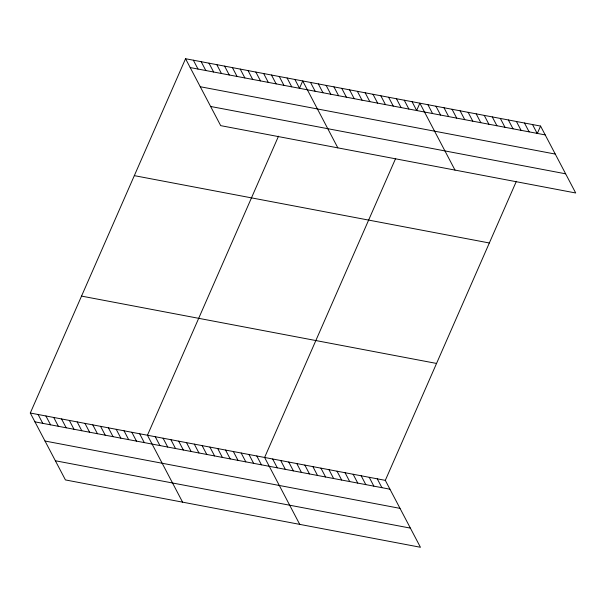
<?xml version="1.0" encoding="UTF-8"?>
<svg xmlns="http://www.w3.org/2000/svg" width="606" height="606" viewBox="0 0 606 606"><rect width="100%" height="100%" fill="white"/><g stroke="black" fill="none" stroke-linecap="round" stroke-linejoin="round"><path stroke-width="0.91" d="M516.373 181.277L385.31 480.361L420.443 547.271L65.433 479.929L30.3 413.019L185.557 58.729L540.567 126.071L575.7 192.981L220.69 125.639L185.557 58.729M278.518 136.161L147.455 435.237L182.588 502.154M299.508 88.256L302.712 80.946L337.845 147.864M395.673 158.386L264.61 457.462L299.735 524.379M416.663 110.481L419.867 103.171L455 170.089M537.37 133.373L540.567 126.071M190.201 67.569L545.211 134.911M200.26 86.734L555.27 154.076M210.63 106.474L565.64 173.816M134.32 175.642L489.337 242.983M81.537 296.099L436.547 363.441M30.3 413.019L385.31 480.361M34.943 421.859L389.953 489.201M45.003 441.024L400.013 508.366M55.373 460.765L410.383 528.114M532.522 124.541L537.166 133.388M524.478 123.018L529.121 131.858M516.426 121.488L521.069 130.335M508.381 119.965L513.024 128.805M500.336 118.435L504.98 127.283M492.284 116.913L496.928 125.753M484.239 115.382L488.883 124.222M476.195 113.86L480.838 122.7M468.15 112.33L472.786 121.17M460.098 110.807L464.741 119.647M452.053 109.277L456.697 118.117M444.009 107.754L448.652 116.594M435.956 106.224L440.6 115.064M427.912 104.702L432.555 113.542M412.057 101.687L416.701 110.534M404.247 100.21L408.891 109.05M396.438 98.725L401.074 107.573M388.628 97.248L393.264 106.088M380.818 95.763L385.454 104.611M373.001 94.286L377.644 103.126M365.191 92.801L369.834 101.641M357.381 91.317L362.024 100.164M349.571 89.839L354.215 98.68M341.761 88.355L346.405 97.202M333.951 86.878L338.595 95.718M326.142 85.393L330.785 94.233M318.332 83.916L322.975 92.756M310.522 82.431L315.165 91.271M294.902 79.469L299.546 88.309M287.092 77.985L291.736 86.832M279.283 76.507L283.926 85.348M271.473 75.023L276.116 83.863M263.663 73.538L268.306 82.386M255.853 72.061L260.497 80.901M248.043 70.576L252.679 79.424M240.234 69.099L244.869 77.939M232.416 67.614L237.06 76.454M224.606 66.137L229.25 74.977M216.796 64.653L221.44 73.493M208.987 63.168L213.63 72.016M201.177 61.691L205.82 70.531M193.367 60.206L198.01 69.054M377.265 478.831L381.909 487.678M369.221 477.308L373.857 486.148M361.168 475.778L365.812 484.626M353.124 474.256L357.767 483.096M345.079 472.725L349.715 481.573M337.027 471.203L341.67 480.043M328.982 469.673L333.626 478.52M320.938 468.15L325.581 476.99M312.885 466.62L317.529 475.468M304.841 465.097L309.484 473.937M296.796 463.567L301.44 472.415M288.751 462.045L293.387 470.885M280.699 460.515L285.343 469.362M272.655 458.992L277.298 467.832M256.8 455.985L261.436 464.825M248.99 454.5L253.626 463.34M241.173 453.015L245.816 461.863M233.363 451.538L238.006 460.378M225.553 450.053L230.197 458.901M217.743 448.576L222.387 457.416M209.934 447.092L214.577 455.932M202.124 445.615L206.767 454.455M194.314 444.13L198.957 452.97M186.504 442.645L191.148 451.493M178.694 441.168L183.338 450.008M170.884 439.683L175.528 448.531M163.075 438.206L167.718 447.046M155.265 436.721L159.908 445.562M139.645 433.76L144.289 442.6M131.835 432.275L136.479 441.123M124.025 430.798L128.669 439.638M116.216 429.313L120.852 438.153M108.406 427.836L113.042 436.676M100.588 426.351L105.232 435.191M92.779 424.867L97.422 433.714M84.969 423.389L89.612 432.229M77.159 421.905L81.802 430.752M69.349 420.428L73.993 429.268M61.539 418.943L66.183 427.783M53.729 417.458L58.373 426.306M45.92 415.981L50.563 424.821M38.11 414.496L42.753 423.344"/></g></svg>
